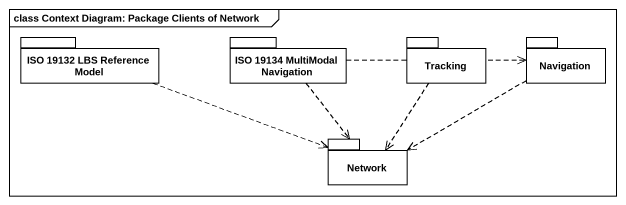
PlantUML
@startuml
mainframe class Context Diagram: Package Clients of Network
package "ISO 19132 LBS Reference Model" as ISO_19132_LBS_Reference {
}
package "ISO 19134 MultiModal Navigation" as ISO_19134_MultiModal {
}
package Tracking {
}
package Navigation {
}
package "Network" as Network_ {
}
ISO_19132_LBS_Reference .right.> Network_
ISO_19134_MultiModal .right.> Navigation
ISO_19134_MultiModal ..> Network_
Tracking ..> Network_
Navigation .left.> Network_
@enduml
